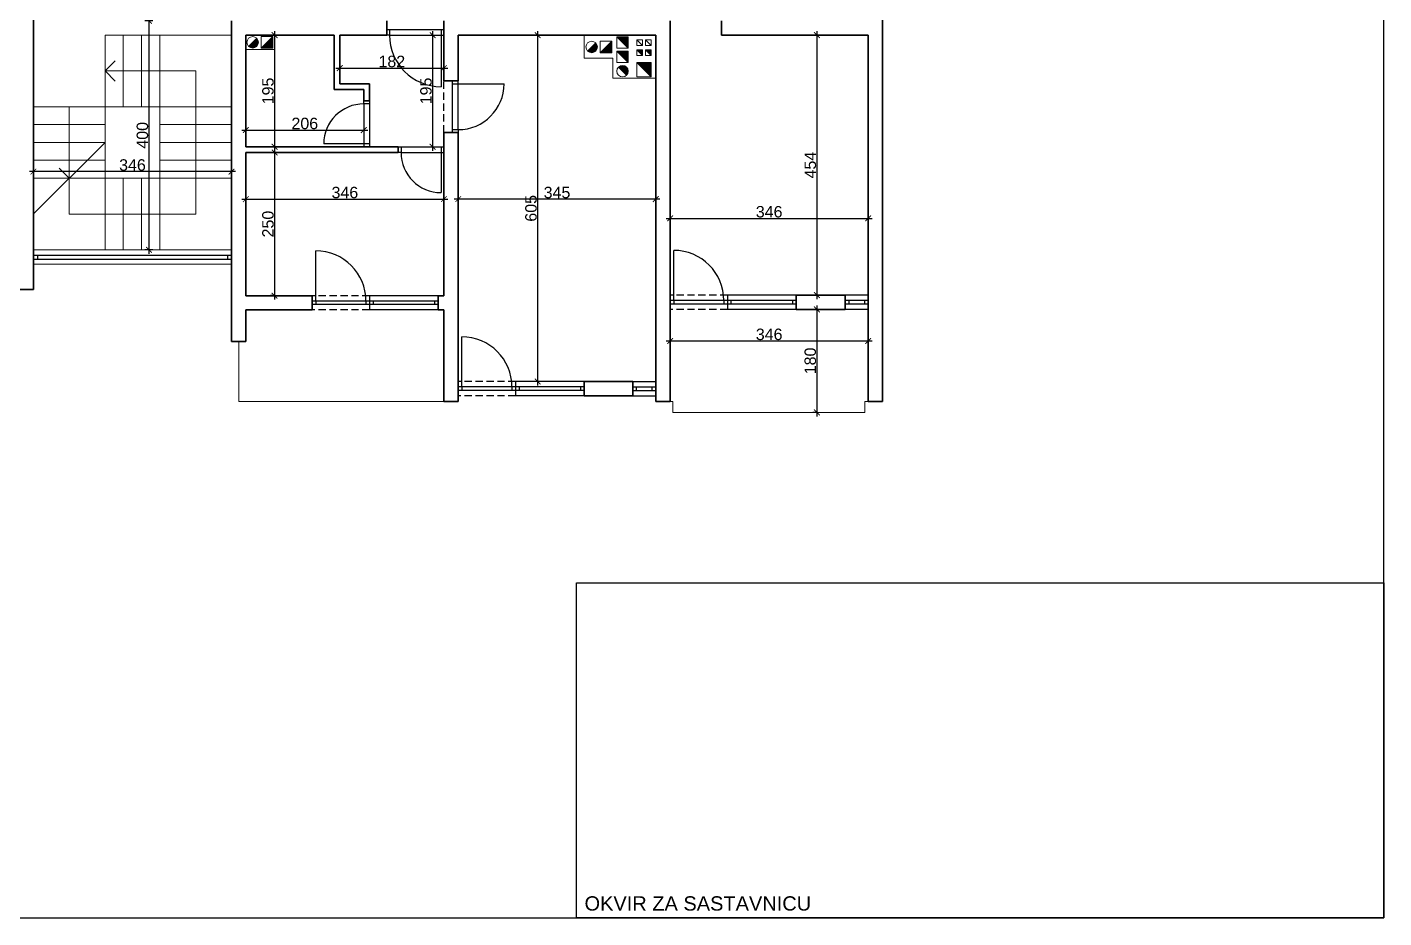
# Model space of a CAD drawing. Header units: centimetres. Extents: x 642232439 to 646206409, y 502891828 to 503284195.
# Drawn here: x 646186039 to 646188409, y 503274569 to 503276125 of the extents above; entities that cross this region are included whole.
import ezdxf

# ---------------------------------------------------------------- set-up
doc = ezdxf.new("R2010")
doc.units = ezdxf.units.CM
doc.header["$PDMODE"] = 35
doc.header["$PDSIZE"] = 0.1
doc.linetypes.add('HIDDENX2', pattern=[19.05, 12.7, -6.35])
doc.layers.add('SAST_Linija sastavnice', color=3, linetype='Continuous', plot=False)
for name, color, linetype, lineweight in [('TP_01 - 0.35', 1, 'Continuous', 35), ('TP_03 - 0.15', 3, 'Continuous', 15), ('TP_07 - 0.20', 7, 'Continuous', 20)]:
    doc.layers.add(name, color=color, linetype=linetype, lineweight=lineweight)
for name, color, linetype in [('TP_Hatch', 252, 'Continuous'), ('TP_Hidden', 8, 'HIDDENX2'), ('TP_Kotiranje', 3, 'Continuous'), ('TP_Otvori', 8, 'Continuous'), ('TP_Otvori.block', 8, 'Continuous')]:
    doc.layers.add(name, color=color, linetype=linetype)
doc.styles.get("Standard").update_dxf_attribs({"font": 'arial.ttf'})
doc.dimstyles.new('Radni', dxfattribs={"dimtxt": 20, "dimasz": 10, "dimexe": 7, "dimexo": 7, "dimgap": 1.25, "dimtad": 1, "dimdec": 1, "dimrnd": 0.5, "dimdsep": 46, "dimtxsty": 'Standard', "dimblk": 'ARCHTICK', "dimcen": 10, "dimdle": 7, "dimclrd": 256, "dimclre": 256, "dimadec": 1, "dimazin": 0, "dimtm": 1e-09, "dimtfac": 1, "dimtdec": 1, "dimtix": 1, "dimtmove": 0, "dimatfit": 0, "dimfxl": 7, "dimfxlon": 1, "dimarcsym": 0})

# ---------------------------------------------------------------- blocks, each defined once
blk = doc.blocks.new('*U527')
at = {"layer": 'TP_01 - 0.35'}
for p, q in [((0, 0), (0, -30)), ((48, 0), (48, -30))]:
    blk.add_line(p, q, dxfattribs=at)
at = {"layer": 'TP_Otvori'}
for p, q in [((0, 0), (48, 0)), ((0, -11.3), (48, -11.3)), ((0, -18.8), (48, -18.8)), ((7.5, -11.3), (7.5, -18.8)), ((40.5, -11.3), (40.5, -18.8)), ((0, -30), (48, -30))]:
    blk.add_line(p, q, dxfattribs=at)
blk = doc.blocks.new('*U525')
at = {"layer": 'TP_Otvori'}
for p, q in [((5, 0), (5, 90)), ((5, 0), (0, 0)), ((95, 0), (5, 0)), ((5, -10), (5, 0)), ((95, -10), (95, 0)), ((95, 0), (100, 0)), ((100, -10), (0, -10))]:
    blk.add_line(p, q, dxfattribs=at)
blk.add_arc((5, 0), 90, 0, 90, dxfattribs=at)
blk = doc.blocks.new('*U523')
at = {"layer": 'TP_Otvori'}
for p, q in [((5, 0), (5, 80)), ((5, 0), (0, 0)), ((85, 0), (5, 0)), ((5, -10), (5, 0)), ((85, -10), (85, 0)), ((85, 0), (90, 0)), ((90, -10), (0, -10))]:
    blk.add_line(p, q, dxfattribs=at)
blk.add_arc((5, 0), 80, 0, 90, dxfattribs=at)
blk = doc.blocks.new('*U524')
at = {"layer": 'TP_Otvori'}
for p, q in [((5, 0), (5, 70)), ((5, 0), (0, 0)), ((75, 0), (5, 0)), ((5, -10), (5, 0)), ((75, -10), (75, 0)), ((75, 0), (80, 0)), ((80, -10), (0, -10))]:
    blk.add_line(p, q, dxfattribs=at)
blk.add_arc((5, 0), 70, 0, 90, dxfattribs=at)
blk = doc.blocks.new('*U99')
at = {"layer": 'TP_01 - 0.35'}
for p, q in [((0, 0), (0, -30)), ((48, 0), (48, -30))]:
    blk.add_line(p, q, dxfattribs=at)
at = {"layer": 'TP_Otvori'}
for p, q in [((0, 0), (48, 0)), ((0, -11.3), (48, -11.3)), ((0, -18.8), (48, -18.8)), ((7.5, -11.3), (7.5, -18.8)), ((40.5, -11.3), (40.5, -18.8)), ((0, -30), (48, -30))]:
    blk.add_line(p, q, dxfattribs=at)
blk = doc.blocks.new('_ArchTick')
at = {"color": 0, "linetype": 'ByBlock', "const_width": 0.15}
blk.add_lwpolyline([(-0.5, -0.5), (0.5, 0.5)], dxfattribs=at)
blk = doc.blocks.new('*D292')
at = {"layer": 'Defpoints', "color": 0, "transparency": 16777216}
for p in [(646187418.7, 503276110.8), (646187418.7, 503275656.8), (646187418.7, 503275656.8)]:
    blk.add_point(p, dxfattribs=at)
at = {"layer": 'TP_Kotiranje', "lineweight": -2, "transparency": 16777216}
for p, q in [((646187418.7, 503276110.8), (646187411.7, 503276110.8)), ((646187418.7, 503276117.8), (646187418.7, 503275649.8)), ((646187418.7, 503275656.8), (646187411.7, 503275656.8))]:
    blk.add_line(p, q, dxfattribs=at)
at = {"layer": 'TP_Kotiranje', "lineweight": -2, "transparency": 16777216, "xscale": 10, "yscale": 10, "zscale": 10}
for p, rotation in [((646187418.7, 503276110.8), 90), ((646187418.7, 503275656.8), 270)]:
    blk.add_blockref('_ArchTick', p, dxfattribs=dict(at, rotation=rotation))
at = {"layer": 'TP_Kotiranje', "color": 0, "transparency": 16777216, "insert": (646187407.3, 503275883.8), "char_height": 20, "attachment_point": 5, "rotation": 90}
blk.add_mtext('454', dxfattribs=at)
blk = doc.blocks.new('*D293')
at = {"layer": 'Defpoints', "color": 0, "transparency": 16777216}
for p in [(646187418.7, 503275631.8), (646187418.7, 503275451.8), (646187418.7, 503275451.8)]:
    blk.add_point(p, dxfattribs=at)
at = {"layer": 'TP_Kotiranje', "lineweight": -2, "transparency": 16777216}
for p, q in [((646187418.7, 503275631.8), (646187411.7, 503275631.8)), ((646187418.7, 503275638.8), (646187418.7, 503275444.8)), ((646187418.7, 503275451.8), (646187411.7, 503275451.8))]:
    blk.add_line(p, q, dxfattribs=at)
at = {"layer": 'TP_Kotiranje', "lineweight": -2, "transparency": 16777216, "xscale": 10, "yscale": 10, "zscale": 10}
for p, rotation in [((646187418.7, 503275631.8), 90), ((646187418.7, 503275451.8), 270)]:
    blk.add_blockref('_ArchTick', p, dxfattribs=dict(at, rotation=rotation))
at = {"layer": 'TP_Kotiranje', "color": 0, "transparency": 16777216, "insert": (646187407.2, 503275541.8), "char_height": 20, "attachment_point": 5, "rotation": 90}
blk.add_mtext('180', dxfattribs=at)
blk = doc.blocks.new('*D294')
at = {"layer": 'Defpoints', "color": 0, "transparency": 16777216}
for p in [(646187162.3, 503275576.6), (646187162.3, 503275470.8), (646187508.3, 503275470.8)]:
    blk.add_point(p, dxfattribs=at)
at = {"layer": 'TP_Kotiranje', "lineweight": -2, "transparency": 16777216}
for p, q in [((646187515.3, 503275576.6), (646187155.3, 503275576.6)), ((646187162.3, 503275569.6), (646187162.3, 503275583.6)), ((646187508.3, 503275569.6), (646187508.3, 503275583.6))]:
    blk.add_line(p, q, dxfattribs=at)
at = {"layer": 'TP_Kotiranje', "lineweight": -2, "transparency": 16777216, "xscale": 10, "yscale": 10, "zscale": 10, "rotation": 180}
blk.add_blockref('_ArchTick', (646187162.3, 503275576.6), dxfattribs=at)
at = {"layer": 'TP_Kotiranje', "lineweight": -2, "transparency": 16777216, "xscale": 10, "yscale": 10, "zscale": 10}
blk.add_blockref('_ArchTick', (646187508.3, 503275576.6), dxfattribs=at)
at = {"layer": 'TP_Kotiranje', "color": 0, "transparency": 16777216, "insert": (646187335.3, 503275588.1), "char_height": 20, "attachment_point": 5}
blk.add_mtext('346', dxfattribs=at)
blk = doc.blocks.new('*D295')
at = {"layer": 'Defpoints', "color": 0, "transparency": 16777216}
for p in [(646187162.3, 503275790.8), (646187508.3, 503275790.8), (646187508.3, 503275790.8)]:
    blk.add_point(p, dxfattribs=at)
at = {"layer": 'TP_Kotiranje', "lineweight": -2, "transparency": 16777216}
for p, q in [((646187155.3, 503275790.8), (646187515.3, 503275790.8)), ((646187162.3, 503275790.8), (646187162.3, 503275797.8)), ((646187508.3, 503275790.8), (646187508.3, 503275797.8))]:
    blk.add_line(p, q, dxfattribs=at)
at = {"layer": 'TP_Kotiranje', "lineweight": -2, "transparency": 16777216, "xscale": 10, "yscale": 10, "zscale": 10, "rotation": 180}
blk.add_blockref('_ArchTick', (646187162.3, 503275790.8), dxfattribs=at)
at = {"layer": 'TP_Kotiranje', "lineweight": -2, "transparency": 16777216, "xscale": 10, "yscale": 10, "zscale": 10}
blk.add_blockref('_ArchTick', (646187508.3, 503275790.8), dxfattribs=at)
at = {"layer": 'TP_Kotiranje', "color": 0, "transparency": 16777216, "insert": (646187335.3, 503275802.2), "char_height": 20, "attachment_point": 5}
blk.add_mtext('346', dxfattribs=at)
blk = doc.blocks.new('*D296')
at = {"layer": 'Defpoints', "color": 0, "transparency": 16777216}
for p in [(646186792.3, 503275824.4), (646186792.3, 503275790.8), (646187137.3, 503275790.8)]:
    blk.add_point(p, dxfattribs=at)
at = {"layer": 'TP_Kotiranje', "lineweight": -2, "transparency": 16777216}
for p, q in [((646187144.3, 503275824.4), (646186785.3, 503275824.4)), ((646186792.3, 503275817.4), (646186792.3, 503275831.4)), ((646187137.3, 503275817.4), (646187137.3, 503275831.4))]:
    blk.add_line(p, q, dxfattribs=at)
at = {"layer": 'TP_Kotiranje', "lineweight": -2, "transparency": 16777216, "xscale": 10, "yscale": 10, "zscale": 10, "rotation": 180}
blk.add_blockref('_ArchTick', (646186792.3, 503275824.4), dxfattribs=at)
at = {"layer": 'TP_Kotiranje', "lineweight": -2, "transparency": 16777216, "xscale": 10, "yscale": 10, "zscale": 10}
blk.add_blockref('_ArchTick', (646187137.3, 503275824.4), dxfattribs=at)
at = {"layer": 'TP_Kotiranje', "color": 0, "transparency": 16777216, "insert": (646186964.8, 503275835.8), "char_height": 20, "attachment_point": 5}
blk.add_mtext('345', dxfattribs=at)
blk = doc.blocks.new('*D297')
at = {"layer": 'Defpoints', "color": 0, "transparency": 16777216}
for p in [(646186421.3, 503275824.4), (646186767.3, 503275824.4), (646186767.3, 503275824.4)]:
    blk.add_point(p, dxfattribs=at)
at = {"layer": 'TP_Kotiranje', "lineweight": -2, "transparency": 16777216}
for p, q in [((646186414.3, 503275824.4), (646186774.3, 503275824.4)), ((646186421.3, 503275824.4), (646186421.3, 503275831.4)), ((646186767.3, 503275824.4), (646186767.3, 503275831.4))]:
    blk.add_line(p, q, dxfattribs=at)
at = {"layer": 'TP_Kotiranje', "lineweight": -2, "transparency": 16777216, "xscale": 10, "yscale": 10, "zscale": 10, "rotation": 180}
blk.add_blockref('_ArchTick', (646186421.3, 503275824.4), dxfattribs=at)
at = {"layer": 'TP_Kotiranje', "lineweight": -2, "transparency": 16777216, "xscale": 10, "yscale": 10, "zscale": 10}
blk.add_blockref('_ArchTick', (646186767.3, 503275824.4), dxfattribs=at)
at = {"layer": 'TP_Kotiranje', "color": 0, "transparency": 16777216, "insert": (646186594.3, 503275835.8), "char_height": 20, "attachment_point": 5}
blk.add_mtext('346', dxfattribs=at)
blk = doc.blocks.new('*D300')
at = {"layer": 'Defpoints', "color": 0, "transparency": 16777216}
for p in [(646186396.3, 503276135.8), (646186252.1, 503275735.8), (646186396.3, 503275735.8)]:
    blk.add_point(p, dxfattribs=at)
at = {"layer": 'TP_Kotiranje', "lineweight": -2, "transparency": 16777216}
for p, q in [((646186259.1, 503276135.8), (646186245.1, 503276135.8)), ((646186252.1, 503276142.8), (646186252.1, 503275728.8)), ((646186259.1, 503275735.8), (646186245.1, 503275735.8))]:
    blk.add_line(p, q, dxfattribs=at)
at = {"layer": 'TP_Kotiranje', "lineweight": -2, "transparency": 16777216, "xscale": 10, "yscale": 10, "zscale": 10}
for p, rotation in [((646186252.1, 503276135.8), 90), ((646186252.1, 503275735.8), 270)]:
    blk.add_blockref('_ArchTick', p, dxfattribs=dict(at, rotation=rotation))
at = {"layer": 'TP_Kotiranje', "color": 0, "transparency": 16777216, "insert": (646186240.7, 503275935.8), "char_height": 20, "attachment_point": 5, "rotation": 90}
blk.add_mtext('400', dxfattribs=at)
blk = doc.blocks.new('*D301')
at = {"layer": 'Defpoints', "color": 0, "transparency": 16777216}
for p in [(646186050.3, 503275919.1), (646186396.3, 503275923), (646186050.3, 503275872.5)]:
    blk.add_point(p, dxfattribs=at)
at = {"layer": 'TP_Kotiranje', "lineweight": -2, "transparency": 16777216}
for p, q in [((646186403.3, 503275872.5), (646186043.3, 503275872.5)), ((646186050.3, 503275879.5), (646186050.3, 503275865.5)), ((646186396.3, 503275879.5), (646186396.3, 503275865.5))]:
    blk.add_line(p, q, dxfattribs=at)
at = {"layer": 'TP_Kotiranje', "lineweight": -2, "transparency": 16777216, "xscale": 10, "yscale": 10, "zscale": 10, "rotation": 180}
blk.add_blockref('_ArchTick', (646186050.3, 503275872.5), dxfattribs=at)
at = {"layer": 'TP_Kotiranje', "lineweight": -2, "transparency": 16777216, "xscale": 10, "yscale": 10, "zscale": 10}
blk.add_blockref('_ArchTick', (646186396.3, 503275872.5), dxfattribs=at)
at = {"layer": 'TP_Kotiranje', "color": 0, "transparency": 16777216, "insert": (646186223.3, 503275883.9), "char_height": 20, "attachment_point": 5}
blk.add_mtext('346', dxfattribs=at)
blk = doc.blocks.new('*D331')
at = {"layer": 'Defpoints', "color": 0, "transparency": 16777216}
for p in [(646186964.8, 503276110.8), (646186930.9, 503275505.8), (646186964.8, 503275505.8)]:
    blk.add_point(p, dxfattribs=at)
at = {"layer": 'TP_Kotiranje', "lineweight": -2, "transparency": 16777216}
for p, q in [((646186937.9, 503276110.8), (646186923.9, 503276110.8)), ((646186930.9, 503276117.8), (646186930.9, 503275498.8)), ((646186937.9, 503275505.8), (646186923.9, 503275505.8))]:
    blk.add_line(p, q, dxfattribs=at)
at = {"layer": 'TP_Kotiranje', "lineweight": -2, "transparency": 16777216, "xscale": 10, "yscale": 10, "zscale": 10}
for p, rotation in [((646186930.9, 503276110.8), 90), ((646186930.9, 503275505.8), 270)]:
    blk.add_blockref('_ArchTick', p, dxfattribs=dict(at, rotation=rotation))
at = {"layer": 'TP_Kotiranje', "color": 0, "transparency": 16777216, "insert": (646186919.4, 503275808.3), "char_height": 20, "attachment_point": 5, "rotation": 90}
blk.add_mtext('605', dxfattribs=at)
blk = doc.blocks.new('*D332')
at = {"layer": 'Defpoints', "color": 0, "transparency": 16777216}
for p in [(646186554.3, 503275905.8), (646186471.5, 503275655.8), (646186479.3, 503275655.8)]:
    blk.add_point(p, dxfattribs=at)
at = {"layer": 'TP_Kotiranje', "lineweight": -2, "transparency": 16777216}
for p, q in [((646186471.5, 503275912.8), (646186471.5, 503275648.8)), ((646186478.5, 503275905.8), (646186464.5, 503275905.8)), ((646186472.3, 503275655.8), (646186464.5, 503275655.8))]:
    blk.add_line(p, q, dxfattribs=at)
at = {"layer": 'TP_Kotiranje', "lineweight": -2, "transparency": 16777216, "xscale": 10, "yscale": 10, "zscale": 10}
for p, rotation in [((646186471.5, 503275905.8), 90), ((646186471.5, 503275655.8), 270)]:
    blk.add_blockref('_ArchTick', p, dxfattribs=dict(at, rotation=rotation))
at = {"layer": 'TP_Kotiranje', "color": 0, "transparency": 16777216, "insert": (646186460, 503275780.8), "char_height": 20, "attachment_point": 5, "rotation": 90}
blk.add_mtext('250', dxfattribs=at)
blk = doc.blocks.new('*D333')
at = {"layer": 'Defpoints', "color": 0, "transparency": 16777216}
for p in [(646186498.3, 503276110.8), (646186471.5, 503275915.8), (646186498.3, 503275915.8)]:
    blk.add_point(p, dxfattribs=at)
at = {"layer": 'TP_Kotiranje', "lineweight": -2, "transparency": 16777216}
for p, q in [((646186478.5, 503276110.8), (646186464.5, 503276110.8)), ((646186471.5, 503276117.8), (646186471.5, 503275908.8)), ((646186478.5, 503275915.8), (646186464.5, 503275915.8))]:
    blk.add_line(p, q, dxfattribs=at)
at = {"layer": 'TP_Kotiranje', "lineweight": -2, "transparency": 16777216, "xscale": 10, "yscale": 10, "zscale": 10}
for p, rotation in [((646186471.5, 503276110.8), 90), ((646186471.5, 503275915.8), 270)]:
    blk.add_blockref('_ArchTick', p, dxfattribs=dict(at, rotation=rotation))
at = {"layer": 'TP_Kotiranje', "color": 0, "transparency": 16777216, "insert": (646186460, 503276013.3), "char_height": 20, "attachment_point": 5, "rotation": 90}
blk.add_mtext('195', dxfattribs=at)
blk = doc.blocks.new('*D334')
at = {"layer": 'Defpoints', "color": 0, "transparency": 16777216}
for p in [(646186421.3, 503276013.3), (646186627.3, 503276005.8), (646186627.3, 503275945)]:
    blk.add_point(p, dxfattribs=at)
at = {"layer": 'TP_Kotiranje', "lineweight": -2, "transparency": 16777216}
for p, q in [((646186414.3, 503275945), (646186634.3, 503275945)), ((646186421.3, 503275952), (646186421.3, 503275938)), ((646186627.3, 503275952), (646186627.3, 503275938))]:
    blk.add_line(p, q, dxfattribs=at)
at = {"layer": 'TP_Kotiranje', "lineweight": -2, "transparency": 16777216, "xscale": 10, "yscale": 10, "zscale": 10, "rotation": 180}
blk.add_blockref('_ArchTick', (646186421.3, 503275945), dxfattribs=at)
at = {"layer": 'TP_Kotiranje', "lineweight": -2, "transparency": 16777216, "xscale": 10, "yscale": 10, "zscale": 10}
blk.add_blockref('_ArchTick', (646186627.3, 503275945), dxfattribs=at)
at = {"layer": 'TP_Kotiranje', "color": 0, "transparency": 16777216, "insert": (646186524.3, 503275956.4), "char_height": 20, "attachment_point": 5}
blk.add_mtext('206', dxfattribs=at)
blk = doc.blocks.new('*D335')
at = {"layer": 'Defpoints', "color": 0, "transparency": 16777216}
for p in [(646186585.3, 503276057), (646186767.3, 503276057), (646186767.3, 503276053.3)]:
    blk.add_point(p, dxfattribs=at)
at = {"layer": 'TP_Kotiranje', "lineweight": -2, "transparency": 16777216}
for p, q in [((646186578.3, 503276053.3), (646186774.3, 503276053.3)), ((646186585.3, 503276053.3), (646186585.3, 503276046.3)), ((646186767.3, 503276053.3), (646186767.3, 503276046.3))]:
    blk.add_line(p, q, dxfattribs=at)
at = {"layer": 'TP_Kotiranje', "lineweight": -2, "transparency": 16777216, "xscale": 10, "yscale": 10, "zscale": 10, "rotation": 180}
blk.add_blockref('_ArchTick', (646186585.3, 503276053.3), dxfattribs=at)
at = {"layer": 'TP_Kotiranje', "lineweight": -2, "transparency": 16777216, "xscale": 10, "yscale": 10, "zscale": 10}
blk.add_blockref('_ArchTick', (646186767.3, 503276053.3), dxfattribs=at)
at = {"layer": 'TP_Kotiranje', "color": 0, "transparency": 16777216, "insert": (646186676.3, 503276064.7), "char_height": 20, "attachment_point": 5}
blk.add_mtext('182', dxfattribs=at)
blk = doc.blocks.new('*D336')
at = {"layer": 'Defpoints', "color": 0, "transparency": 16777216}
for p in [(646186717.3, 503276110.8), (646186717.3, 503275915.8), (646186747.5, 503275915.8)]:
    blk.add_point(p, dxfattribs=at)
at = {"layer": 'TP_Kotiranje', "lineweight": -2, "transparency": 16777216}
for p, q in [((646186740.5, 503276110.8), (646186754.5, 503276110.8)), ((646186747.5, 503276117.8), (646186747.5, 503275908.8)), ((646186740.5, 503275915.8), (646186754.5, 503275915.8))]:
    blk.add_line(p, q, dxfattribs=at)
at = {"layer": 'TP_Kotiranje', "lineweight": -2, "transparency": 16777216, "xscale": 10, "yscale": 10, "zscale": 10}
for p, rotation in [((646186747.5, 503276110.8), 90), ((646186747.5, 503275915.8), 270)]:
    blk.add_blockref('_ArchTick', p, dxfattribs=dict(at, rotation=rotation))
at = {"layer": 'TP_Kotiranje', "color": 0, "transparency": 16777216, "insert": (646186736, 503276013.3), "char_height": 20, "attachment_point": 5, "rotation": 90}
blk.add_mtext('195', dxfattribs=at)

msp = doc.modelspace()

# ---------------------------------------------------------------- hatches: boundary and pattern name
at = {"layer": 'TP_07 - 0.20'}
h = msp.add_hatch(color=256, dxfattribs=at)
h.dxf.hatch_style = 1
h.paths.add_polyline_path([(646187104.33, 503276085.27), (646187114.33, 503276075.27), (646187114.33, 503276085.27)])
h.paths.add_polyline_path([(646187129.33, 503276075.27), (646187129.33, 503276085.27), (646187119.33, 503276085.27)])
h = msp.add_hatch(color=256, dxfattribs=at)
h.dxf.hatch_style = 1
h.paths.add_polyline_path([(646187129.33, 503276037.77), (646187129.33, 503276062.77), (646187104.33, 503276062.77)])
at = {"layer": 'TP_Hatch'}
h = msp.add_hatch(color=256, dxfattribs=at)
h.dxf.hatch_style = 1
edge = h.paths.add_edge_path()
edge.add_arc((646186433.24, 503276098.27), 10, 225, 270)
edge.add_arc((646186433.24, 503276098.27), 10, 270, 360)
edge.add_arc((646186433.24, 503276098.27), 10, 0, 45)
edge.add_line((646186440.31, 503276105.34), (646186426.17, 503276091.2))
h = msp.add_hatch(color=256, dxfattribs=at)
h.dxf.hatch_style = 1
h.paths.add_polyline_path([(646186468.24, 503276088.27), (646186468.24, 503276108.27), (646186448.24, 503276088.27)])
h = msp.add_hatch(color=256, dxfattribs=at)
h.dxf.hatch_style = 1
edge = h.paths.add_edge_path()
edge.add_arc((646187025.38, 503276090.14), 10, 225, 270)
edge.add_arc((646187025.38, 503276090.14), 10, 270, 360)
edge.add_arc((646187025.38, 503276090.14), 10, 0, 45)
edge.add_line((646187032.45, 503276097.21), (646187018.31, 503276083.07))
h = msp.add_hatch(color=256, dxfattribs=at)
h.dxf.hatch_style = 1
h.paths.add_polyline_path([(646187060.38, 503276080.14), (646187060.38, 503276100.14), (646187040.38, 503276080.14)])
h = msp.add_hatch(color=256, dxfattribs=at)
h.dxf.hatch_style = 1
h.paths.add_polyline_path([(646187089.33, 503276107.77), (646187069.33, 503276107.77), (646187089.33, 503276087.77)])
h = msp.add_hatch(color=256, dxfattribs=at)
h.dxf.hatch_style = 1
h.paths.add_polyline_path([(646187089.33, 503276082.77), (646187069.33, 503276082.77), (646187089.33, 503276062.77)])
h = msp.add_hatch(color=256, dxfattribs=at)
h.dxf.hatch_style = 1
edge = h.paths.add_edge_path()
edge.add_arc((646187079.33, 503276047.77), 10, 315, 360)
edge.add_arc((646187079.33, 503276047.77), 10, 360, 450)
edge.add_arc((646187079.33, 503276047.77), 10, 90, 135)
edge.add_line((646187072.26, 503276054.84), (646187086.41, 503276040.7))

# ---------------------------------------------------------------- linework, layer by layer
at = {"layer": 'SAST_Linija sastavnice'}
for points in [[(646188408.92, 503277435.11), (646184510.92, 503277435.11), (646184510.92, 503274569.11), (646188408.92, 503274569.11)], [(646186998.92, 503275154.11), (646188408.92, 503275154.11), (646188408.92, 503274569.11), (646186998.92, 503274569.11)]]:
    msp.add_lwpolyline(points, close=True, dxfattribs=at)
at = {"layer": 'TP_01 - 0.35'}
for p, q in [((646187533.33, 503276365.77), (646187533.33, 503275470.77)), ((646186050.33, 503276171.57), (646186050.33, 503275666.57)), ((646186396.33, 503276135.77), (646186396.33, 503275575.77)), ((646186667.33, 503276135.77), (646186667.33, 503276110.77)), ((646186767.33, 503276135.77), (646186767.33, 503276030.77)), ((646187162.33, 503276110.77), (646187162.33, 503276135.77)), ((646187252.33, 503276110.77), (646187252.33, 503276135.77)), ((646186421.33, 503276110.77), (646186421.33, 503275915.77)), ((646186421.33, 503276110.77), (646186575.33, 503276110.77)), ((646186575.33, 503276110.77), (646186575.33, 503276015.77)), ((646186585.33, 503276110.77), (646186667.33, 503276110.77)), ((646186585.33, 503276110.77), (646186585.33, 503276025.77)), ((646186792.33, 503276110.77), (646186792.33, 503276030.77)), ((646186792.33, 503276110.77), (646187137.33, 503276110.77)), ((646187137.33, 503276110.77), (646187137.33, 503275470.77)), ((646187162.33, 503276110.77), (646187162.33, 503275470.77)), ((646187252.33, 503276110.77), (646187508.33, 503276110.77)), ((646187508.33, 503276110.77), (646187508.33, 503275470.77)), ((646186585.33, 503276025.77), (646186637.33, 503276025.77)), ((646186637.33, 503276025.77), (646186637.33, 503275995.77)), ((646186792.33, 503276030.77), (646186767.33, 503276030.77)), ((646186575.33, 503276015.77), (646186627.33, 503276015.77)), ((646186627.33, 503276015.77), (646186627.33, 503275995.77)), ((646186627.33, 503275995.77), (646186637.33, 503275995.77)), ((646186767.33, 503275940.77), (646186767.33, 503275655.77)), ((646186792.33, 503275940.77), (646186767.33, 503275940.77)), ((646186792.33, 503275940.77), (646186792.33, 503275470.77)), ((646186421.33, 503275915.77), (646186687.33, 503275915.77)), ((646186687.33, 503275915.77), (646186687.33, 503275905.77)), ((646186421.33, 503275905.77), (646186421.33, 503275655.77)), ((646186421.33, 503275905.77), (646186687.33, 503275905.77)), ((646186025.33, 503275666.57), (646186050.33, 503275666.57)), ((646186421.33, 503275655.77), (646186537.33, 503275655.77)), ((646186537.33, 503275655.77), (646186537.33, 503275630.77)), ((646186757.33, 503275655.77), (646186757.33, 503275630.77)), ((646186757.33, 503275655.77), (646186767.33, 503275655.77)), ((646187382.33, 503275656.77), (646187468.33, 503275656.77)), ((646187382.33, 503275656.77), (646187382.33, 503275631.77)), ((646187468.33, 503275656.77), (646187468.33, 503275631.77)), ((646186421.33, 503275630.77), (646186421.33, 503275575.77)), ((646186421.33, 503275630.77), (646186537.33, 503275630.77)), ((646186757.33, 503275630.77), (646186767.33, 503275630.77)), ((646186767.33, 503275630.77), (646186767.33, 503275470.77)), ((646187382.33, 503275631.77), (646187468.33, 503275631.77)), ((646186421.33, 503275575.77), (646186396.33, 503275575.77)), ((646187012.33, 503275505.77), (646187012.33, 503275480.77)), ((646187012.33, 503275505.77), (646187097.33, 503275505.77)), ((646187097.33, 503275505.77), (646187097.33, 503275480.77)), ((646187012.33, 503275480.77), (646187097.33, 503275480.77)), ((646186767.33, 503275470.77), (646186792.33, 503275470.77)), ((646187137.33, 503275470.77), (646187162.33, 503275470.77)), ((646187508.33, 503275470.77), (646187533.33, 503275470.77))]:
    msp.add_line(p, q, dxfattribs=at)
at = {"layer": 'TP_03 - 0.15'}
for p, q in [((646186396.33, 503276110.77), (646186175.33, 503276110.77)), ((646186175.33, 503275985.57), (646186175.33, 503276110.77)), ((646186207.33, 503275985.57), (646186207.33, 503276110.77)), ((646186239.33, 503275985.57), (646186239.33, 503276110.77)), ((646186271.33, 503275985.57), (646186271.33, 503276110.77)), ((646186192.81, 503276065.65), (646186175.33, 503276048.17)), ((646186175.33, 503276048.17), (646186333.83, 503276048.17)), ((646186192.81, 503276030.69), (646186175.33, 503276048.17)), ((646186333.83, 503275798.27), (646186333.83, 503276048.17)), ((646186175.33, 503275985.57), (646186271.33, 503275985.57)), ((646186271.33, 503275985.57), (646186271.33, 503275860.77)), ((646186271.33, 503275985.57), (646186396.33, 503275985.57)), ((646186271.33, 503275954.57), (646186396.33, 503275954.57)), ((646186175.33, 503275923.57), (646186175.33, 503275860.77)), ((646186271.33, 503275923.57), (646186396.33, 503275923.57)), ((646186144.33, 503275892.57), (646186175.33, 503275892.57)), ((646186271.33, 503275892.57), (646186396.33, 503275892.57)), ((646186112.53, 503275860.77), (646186175.33, 503275860.77)), ((646186112.83, 503275798.27), (646186112.83, 503275861.07)), ((646186271.33, 503275860.77), (646186175.33, 503275860.77)), ((646186175.33, 503275860.77), (646186175.33, 503275735.77)), ((646186207.33, 503275860.77), (646186207.33, 503275735.77)), ((646186239.33, 503275860.77), (646186239.33, 503275735.77)), ((646186271.33, 503275860.77), (646186396.33, 503275860.77)), ((646186271.33, 503275860.77), (646186271.33, 503275735.77)), ((646186112.83, 503275798.27), (646186333.83, 503275798.27))]:
    msp.add_line(p, q, dxfattribs=at)
at = {"layer": 'TP_07 - 0.20'}
for p, q in [((646186440.31, 503276105.34), (646186426.17, 503276091.2)), ((646186468.24, 503276108.27), (646186448.24, 503276088.27)), ((646186471.33, 503276110.77), (646186471.33, 503276085.77)), ((646187012.33, 503276070.77), (646187012.33, 503276110.77)), ((646187032.45, 503276097.21), (646187018.31, 503276083.07)), ((646187060.38, 503276100.14), (646187040.38, 503276080.14)), ((646187069.33, 503276107.77), (646187089.33, 503276087.77)), ((646187104.33, 503276102.77), (646187114.33, 503276092.77)), ((646187119.33, 503276102.77), (646187129.33, 503276092.77)), ((646186471.33, 503276085.77), (646186421.33, 503276085.77)), ((646187069.33, 503276082.77), (646187089.33, 503276062.77)), ((646187104.33, 503276085.27), (646187114.33, 503276075.27)), ((646187119.33, 503276085.27), (646187129.33, 503276075.27)), ((646187062.33, 503276070.77), (646187012.33, 503276070.77)), ((646187062.33, 503276035.77), (646187062.33, 503276070.77)), ((646187072.26, 503276054.84), (646187086.41, 503276040.7)), ((646187104.33, 503276062.77), (646187129.33, 503276037.77)), ((646187137.33, 503276035.77), (646187062.33, 503276035.77)), ((646186175.33, 503275985.57), (646186050.33, 503275985.57)), ((646186112.83, 503275985.57), (646186112.83, 503275861.07)), ((646186175.33, 503275985.57), (646186175.33, 503275923.57)), ((646186175.33, 503275954.57), (646186050.33, 503275954.57)), ((646186175.33, 503275923.57), (646186050.33, 503275923.57)), ((646186175.33, 503275923.57), (646186050.33, 503275798.57)), ((646186144.33, 503275892.57), (646186050.33, 503275892.57)), ((646186112.53, 503275860.77), (646186050.33, 503275860.77)), ((646186112.83, 503275861.07), (646186095.36, 503275878.55)), ((646186396.33, 503275735.77), (646186050.33, 503275735.77)), ((646186396.33, 503275710.77), (646186050.33, 503275710.77)), ((646186408.83, 503275575.77), (646186408.83, 503275470.77)), ((646186408.83, 503275470.77), (646186767.33, 503275470.77)), ((646187167.33, 503275470.77), (646187162.33, 503275470.77)), ((646187167.33, 503275470.77), (646187167.33, 503275451.77)), ((646187502.33, 503275470.77), (646187502.33, 503275451.77)), ((646187508.33, 503275470.77), (646187502.33, 503275470.77)), ((646187167.33, 503275451.77), (646187502.33, 503275451.77))]:
    msp.add_line(p, q, dxfattribs=at)
for points in [[(646186448.24, 503276108.27), (646186468.24, 503276108.27), (646186468.24, 503276088.27), (646186448.24, 503276088.27)], [(646187040.38, 503276100.14), (646187060.38, 503276100.14), (646187060.38, 503276080.14), (646187040.38, 503276080.14)], [(646187069.33, 503276087.77), (646187069.33, 503276107.77), (646187089.33, 503276107.77), (646187089.33, 503276087.77)], [(646187104.33, 503276102.77), (646187104.33, 503276092.77), (646187114.33, 503276092.77), (646187114.33, 503276102.77)], [(646187129.33, 503276102.77), (646187129.33, 503276092.77), (646187119.33, 503276092.77), (646187119.33, 503276102.77)], [(646187069.33, 503276062.77), (646187069.33, 503276082.77), (646187089.33, 503276082.77), (646187089.33, 503276062.77)], [(646187104.33, 503276085.27), (646187104.33, 503276075.27), (646187114.33, 503276075.27), (646187114.33, 503276085.27)], [(646187129.33, 503276085.27), (646187129.33, 503276075.27), (646187119.33, 503276075.27), (646187119.33, 503276085.27)], [(646187104.33, 503276062.77), (646187104.33, 503276037.77), (646187129.33, 503276037.77), (646187129.33, 503276062.77)]]:
    msp.add_lwpolyline(points, close=True, dxfattribs=at)
for centre in [(646186433.24, 503276098.27), (646187025.38, 503276090.14), (646187079.33, 503276047.77)]:
    msp.add_circle(centre, 10, dxfattribs=at)
at = {"layer": 'TP_Hidden'}
for p, q in [((646186767.33, 503275940.77), (646186767.33, 503276030.77)), ((646186637.33, 503275655.77), (646186537.33, 503275655.77)), ((646187262.33, 503275656.77), (646187162.33, 503275656.77)), ((646186637.33, 503275630.77), (646186537.33, 503275630.77)), ((646187262.33, 503275631.77), (646187162.33, 503275631.77)), ((646186892.33, 503275505.77), (646186792.33, 503275505.77)), ((646186892.33, 503275480.77), (646186792.33, 503275480.77))]:
    msp.add_line(p, q, dxfattribs=at)
at = {"layer": 'TP_Otvori'}
for p, q in [((646186396.33, 503275725.77), (646186050.33, 503275725.77)), ((646186396.33, 503275718.77), (646186050.33, 503275718.77)), ((646186057.33, 503275725.77), (646186057.33, 503275718.77)), ((646186389.33, 503275725.77), (646186389.33, 503275718.77)), ((646186543.58, 503275646.39), (646186543.58, 503275733.89)), ((646187168.58, 503275647.39), (646187168.58, 503275734.89)), ((646186637.33, 503275646.39), (646186537.33, 503275646.39)), ((646186543.58, 503275646.39), (646186543.58, 503275640.14)), ((646186631.08, 503275646.39), (646186631.08, 503275640.14)), ((646186637.33, 503275655.77), (646186637.33, 503275630.77)), ((646186757.33, 503275655.77), (646186637.33, 503275655.77)), ((646186757.33, 503275646.39), (646186637.33, 503275646.39)), ((646186643.58, 503275646.39), (646186643.58, 503275640.14)), ((646186751.08, 503275646.39), (646186751.08, 503275640.14)), ((646187262.33, 503275647.39), (646187162.33, 503275647.39)), ((646187168.58, 503275647.39), (646187168.58, 503275641.14)), ((646187256.08, 503275647.39), (646187256.08, 503275641.14)), ((646187262.33, 503275656.77), (646187262.33, 503275631.77)), ((646187382.33, 503275656.77), (646187262.33, 503275656.77)), ((646187382.33, 503275647.39), (646187262.33, 503275647.39)), ((646187268.58, 503275647.39), (646187268.58, 503275641.14)), ((646187376.08, 503275647.39), (646187376.08, 503275641.14)), ((646186637.33, 503275640.14), (646186537.33, 503275640.14)), ((646186757.33, 503275640.14), (646186637.33, 503275640.14)), ((646186757.33, 503275630.77), (646186637.33, 503275630.77)), ((646187262.33, 503275641.14), (646187162.33, 503275641.14)), ((646187382.33, 503275641.14), (646187262.33, 503275641.14)), ((646187382.33, 503275631.77), (646187262.33, 503275631.77)), ((646186798.58, 503275496.39), (646186798.58, 503275583.89)), ((646186892.33, 503275505.77), (646186892.33, 503275480.77)), ((646187012.33, 503275505.77), (646186892.33, 503275505.77)), ((646186892.33, 503275496.39), (646186792.33, 503275496.39)), ((646186892.33, 503275490.14), (646186792.33, 503275490.14)), ((646186798.58, 503275496.39), (646186798.58, 503275490.14)), ((646186886.08, 503275496.39), (646186886.08, 503275490.14)), ((646187012.33, 503275496.39), (646186892.33, 503275496.39)), ((646187012.33, 503275490.14), (646186892.33, 503275490.14)), ((646187012.33, 503275480.77), (646186892.33, 503275480.77)), ((646186898.58, 503275496.39), (646186898.58, 503275490.14)), ((646187006.08, 503275496.39), (646187006.08, 503275490.14))]:
    msp.add_line(p, q, dxfattribs=at)
for centre in [(646186543.58, 503275646.39), (646187168.58, 503275647.39), (646186798.58, 503275496.39)]:
    msp.add_arc(centre, 87.5, 0, 90, dxfattribs=at)

# ---------------------------------------------------------------- block references
at = {"layer": 'TP_Otvori.block'}
for name, p, rotation in [('*U525', (646186767.33, 503276110.77), 180), ('*U523', (646186792.33, 503276030.77), 270), ('*U524', (646186627.33, 503275915.77), 89.99999999999999), ('*U524', (646186767.33, 503275905.77), 180)]:
    msp.add_blockref(name, p, dxfattribs=dict(at, rotation=rotation))
at = {"layer": 'TP_Otvori.block', "xscale": -0.8333333856529689, "yscale": 0.8333333856529689, "zscale": 0.8333333856529689}
msp.add_blockref('*U527', (646187508.33, 503275656.77), dxfattribs=at)
at = {"layer": 'TP_Otvori.block', "xscale": -0.8333333856529689, "yscale": 0.8333333856529689, "zscale": 0.8333333856529689, "rotation": 180}
msp.add_blockref('*U99', (646187097.33, 503275480.77), dxfattribs=at)

# ---------------------------------------------------------------- texts
at = {"layer": 'SAST_Linija sastavnice', "insert": (646187012.84, 503274581.46), "char_height": 25, "attachment_point": 7, "rotation": 360}
msp.add_mtext('OKVIR ZA SASTAVNICU', dxfattribs=at)

# ---------------------------------------------------------------- dimensions: what is measured, and where the dimension line sits
at = {"layer": 'TP_Kotiranje'}
for base, p1, p2, picture, middle in [((646186252.11, 503275735.77), (646186396.33, 503276135.77), (646186396.33, 503275735.77), '*D300', (646186240.65, 503275935.77)), ((646186471.5, 503275915.77), (646186498.33, 503276110.77), (646186498.33, 503275915.77), '*D333', (646186460.03, 503276013.27)), ((646186747.5, 503275915.77), (646186717.33, 503276110.77), (646186717.33, 503275915.77), '*D336', (646186736.04, 503276013.27)), ((646186930.87, 503275505.77), (646186964.83, 503276110.77), (646186964.83, 503275505.77), '*D331', (646186919.41, 503275808.27)), ((646187418.69, 503275656.77), (646187418.69, 503276110.77), (646187418.69, 503275656.77), '*D292', (646187407.26, 503275883.77)), ((646186471.5, 503275655.77), (646186554.33, 503275905.77), (646186479.33, 503275655.77), '*D332', (646186460.03, 503275780.77)), ((646187418.69, 503275451.77), (646187418.69, 503275631.77), (646187418.69, 503275451.77), '*D293', (646187407.22, 503275541.77))]:
    dim = msp.add_linear_dim(base=base, p1=p1, p2=p2, angle=90, dimstyle='Radni', dxfattribs=at)
    dim.commit()
    dim.dimension.update_dxf_attribs({"geometry": picture, "text_midpoint": middle})
for base, p1, p2, picture, middle in [((646186767.33, 503276053.25), (646186585.33, 503276056.96), (646186767.33, 503276056.96), '*D335', (646186676.33, 503276064.71)), ((646186627.33, 503275944.96), (646186421.33, 503276013.27), (646186627.33, 503276005.77), '*D334', (646186524.33, 503275956.42)), ((646186050.33, 503275872.45), (646186396.33, 503275923), (646186050.33, 503275919.07), '*D301', (646186223.33, 503275883.92)), ((646186767.33, 503275824.36), (646186421.33, 503275824.36), (646186767.33, 503275824.36), '*D297', (646186594.33, 503275835.83)), ((646186792.33, 503275824.36), (646187137.33, 503275790.77), (646186792.33, 503275790.77), '*D296', (646186964.83, 503275835.83)), ((646187508.33, 503275790.77), (646187162.33, 503275790.77), (646187508.33, 503275790.77), '*D295', (646187335.33, 503275802.24)), ((646187162.33, 503275576.65), (646187508.33, 503275470.77), (646187162.33, 503275470.77), '*D294', (646187335.33, 503275588.11))]:
    dim = msp.add_linear_dim(base=base, p1=p1, p2=p2, dimstyle='Radni', dxfattribs=at)
    dim.commit()
    dim.dimension.update_dxf_attribs({"geometry": picture, "text_midpoint": middle})

doc.saveas('drawing.dxf')
